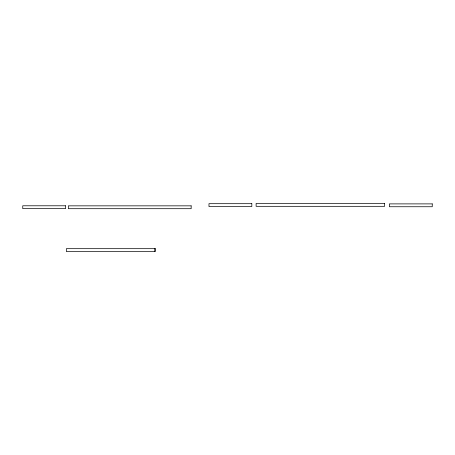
<?xml version="1.0" encoding="UTF-8"?>
<svg xmlns="http://www.w3.org/2000/svg" width="455" height="455" viewBox="0 0 455 455"><rect width="100%" height="100%" fill="white"/><g stroke="black" fill="none" stroke-linecap="round" stroke-linejoin="round"><path stroke-width="0.68" d="M154.871 248.675L154.871 251.535M384.629 203.465L256.119 203.465L256.119 206.325L384.629 206.325L384.629 203.465M251.82 203.686L208.981 203.686L208.981 206.542L251.82 206.542L251.82 203.686M432.25 203.886L389.412 203.886L389.412 206.741L432.25 206.741L432.25 203.886M65.588 205.785L22.75 205.785L22.75 208.64L65.588 208.64L65.588 205.785M191.157 205.842L68.358 205.842L68.358 208.697L191.157 208.697L191.157 205.842M155.212 248.675L66.345 248.675L66.345 251.535L155.212 251.535L155.212 248.675"/></g></svg>
